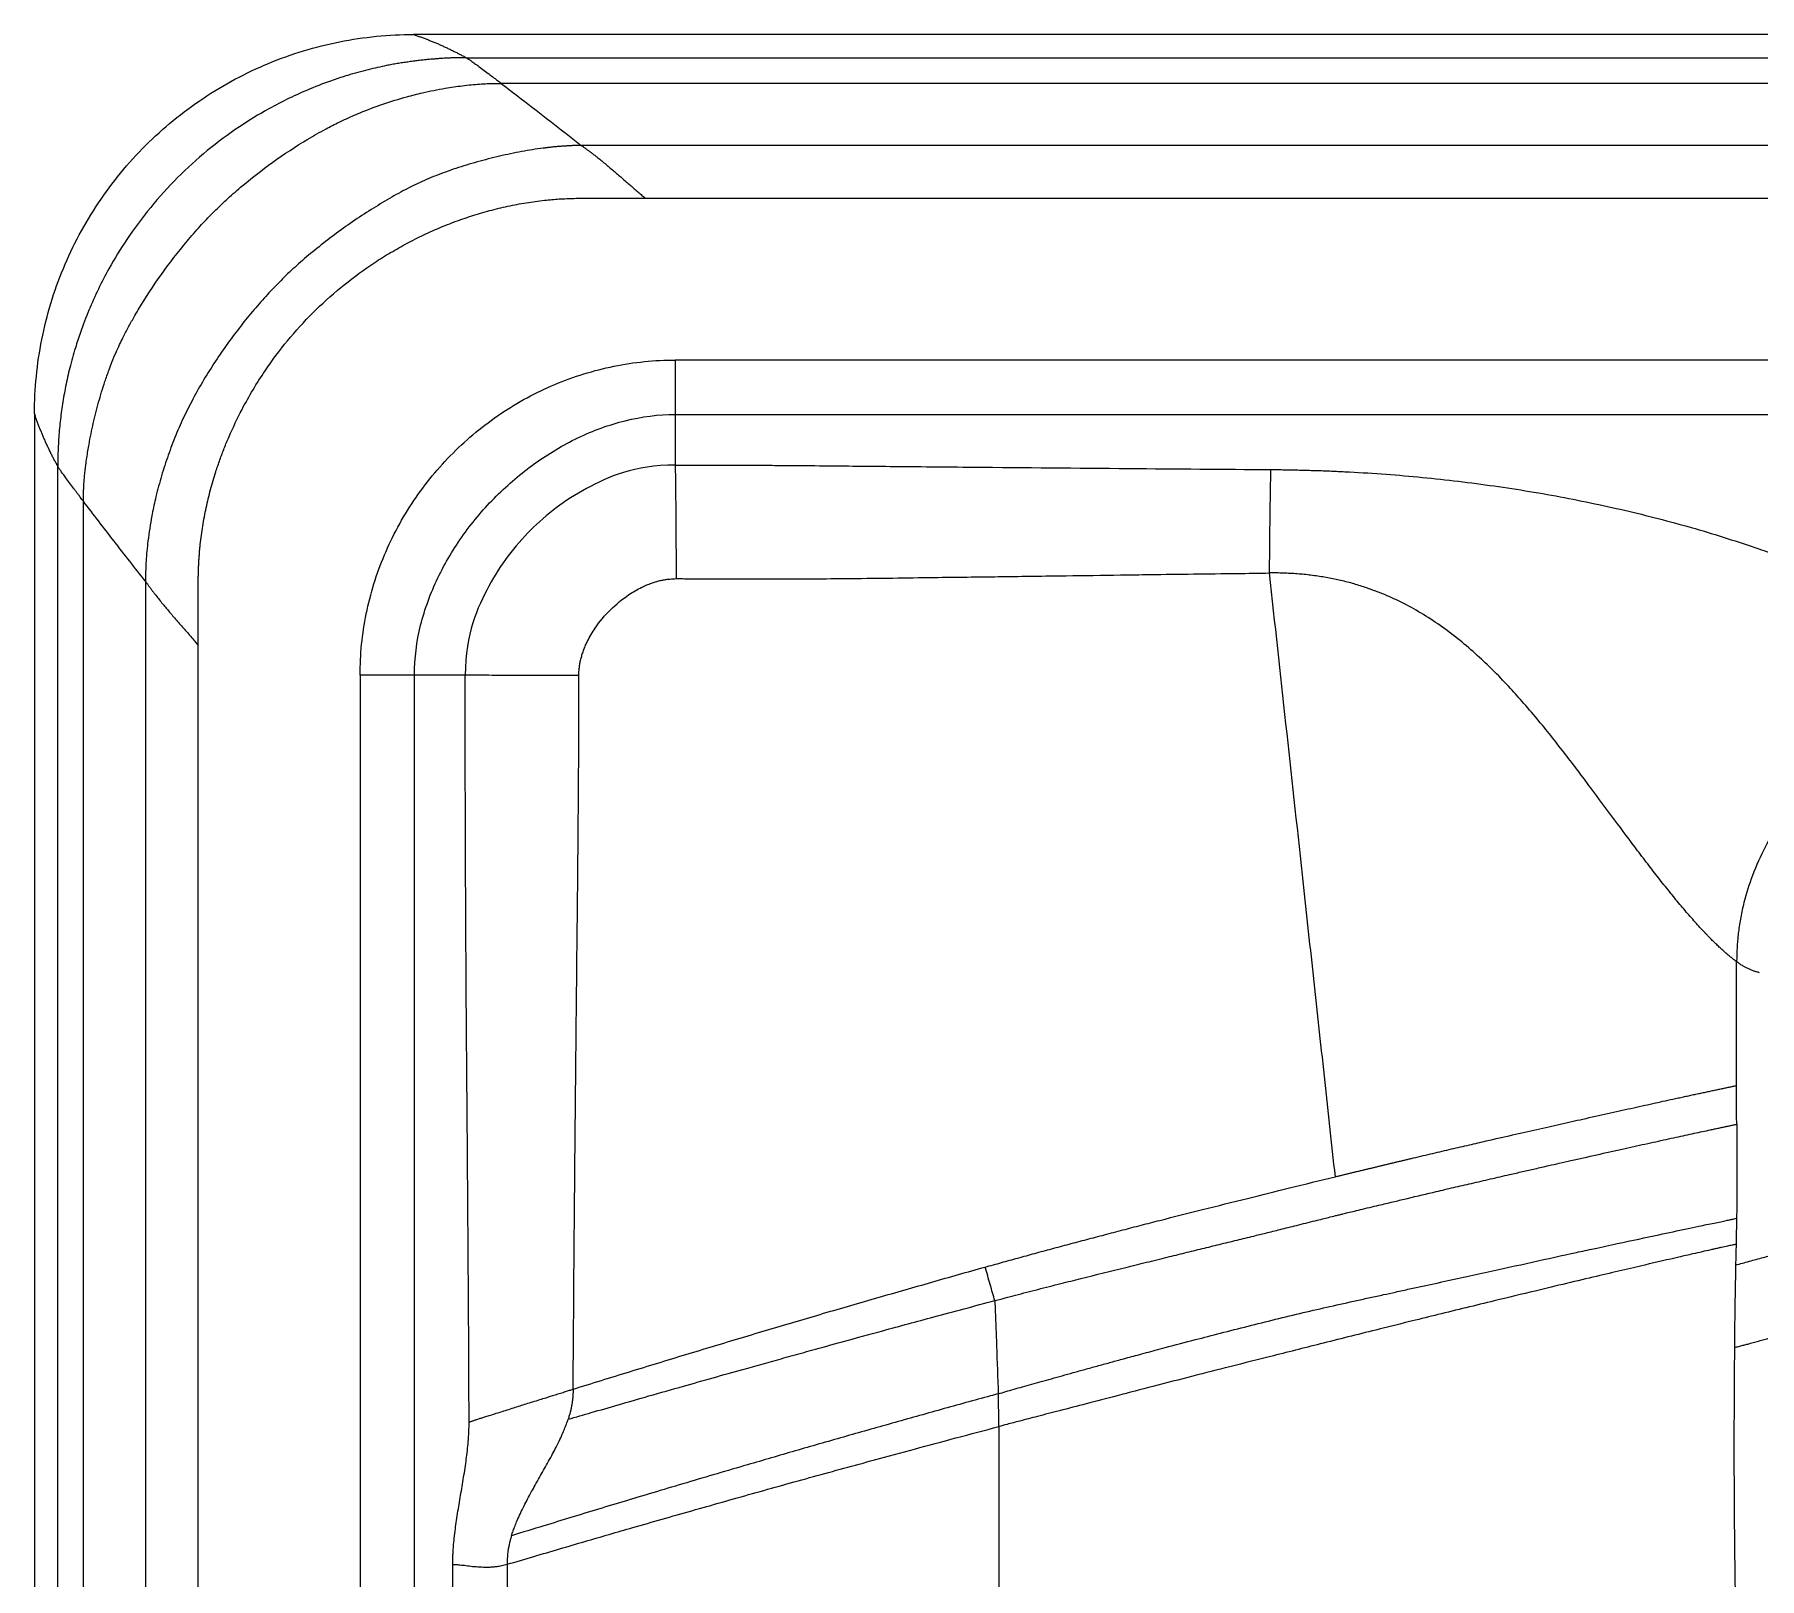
# Model space of a CAD drawing. Extents: x 526 to 610, y 679 to 808.
# Drawn here: x 526.13 to 539.78, y 752.65 to 764.87 of the extents above; entities that cross this region are included whole.
import ezdxf

# ---------------------------------------------------------------- set-up
doc = ezdxf.new("R2010")
doc.units = 0
doc.header["$MEASUREMENT"] = 0
doc.layers.add('1', color=4, linetype='Continuous')

# ---------------------------------------------------------------- blocks, each defined once
blk = doc.blocks.new('JETSETTER LX')
at = {"layer": '1', "color": 4, "linetype": 'Continuous', "lineweight": 25}
for p, q in [((42.059, 67.99), (3, 67.99)), ((0, 64.99), (0, 33.995))]:
    blk.add_line(p, q, dxfattribs=at)
at = {"layer": '1', "color": 3, "linetype": 'Continuous', "lineweight": 25}
for p, q in [((3.417, 67.806), (42.059, 67.806)), ((42.059, 67.602), (3.694, 67.603)), ((42.059, 67.112), (4.327, 67.112)), ((4.329, 66.694), (4.836, 66.694)), ((4.836, 66.694), (42.059, 66.694)), ((42.059, 65.413), (5.071, 65.413)), ((5.071, 64.983), (42.059, 64.983)), ((5.071, 64.983), (5.071, 64.582)), ((0.184, 33.995), (0.184, 64.573)), ((0.387, 33.995), (0.387, 64.296)), ((0.878, 63.663), (0.878, 33.995)), ((1.296, 33.995), (1.296, 63.154)), ((2.577, 62.919), (2.577, 33.158)), ((3.007, 33.995), (3.007, 62.919)), ((3.409, 62.919), (3.007, 62.919)), ((7.632, 56.972), (7.632, 56.622)), ((7.632, 56.622), (7.632, 54.269)), ((3.31, 41.336), (3.31, 55.881)), ((3.74, 55.882), (3.74, 41.336))]:
    blk.add_line(p, q, dxfattribs=at)
at = {"layer": '1', "color": 3, "linetype": 'Continuous', "lineweight": 25, "flags": 128}
blk.add_lwpolyline([(13.47, 59.518), (13.47, 59.563), (13.47, 59.609)], dxfattribs=at)
at = {"layer": '1', "color": 4, "linetype": 'Continuous', "lineweight": 25}
blk.add_open_spline([(0, 64.99), (0, 65.186), (0.039, 65.579), (0.21, 66.145), (0.49, 66.667), (0.865, 67.125), (1.323, 67.5), (1.845, 67.779), (2.411, 67.951), (2.804, 67.99), (3, 67.99)], degree=3, dxfattribs=at)
at = {"layer": '1', "color": 3, "linetype": 'Continuous', "lineweight": 25}
for points, knots in [([(3, 67.99), (3.009, 67.986), (3.028, 67.98), (3.056, 67.97), (3.084, 67.96), (3.112, 67.949), (3.14, 67.938), (3.168, 67.927), (3.196, 67.915), (3.224, 67.902), (3.251, 67.89), (3.279, 67.877), (3.307, 67.863), (3.334, 67.85), (3.362, 67.835), (3.39, 67.821), (3.408, 67.811), (3.417, 67.806)], [0, 0, 0, 0, 0.067342, 0.134588, 0.201737, 0.26879, 0.335746, 0.402606, 0.46937, 0.536037, 0.602607, 0.669081, 0.735458, 0.801738, 0.867922, 0.93401, 1, 1, 1, 1]), ([(3.417, 67.806), (3.405, 67.806), (3.381, 67.806), (3.345, 67.805), (3.308, 67.804), (3.27, 67.803), (3.232, 67.801), (3.194, 67.798), (3.155, 67.795), (3.116, 67.792), (3.076, 67.788), (3.036, 67.783), (2.996, 67.778), (2.955, 67.772), (2.913, 67.766), (2.871, 67.759), (2.829, 67.752), (2.752, 67.737), (2.635, 67.71), (2.494, 67.672), (2.34, 67.622), (2.128, 67.541), (1.878, 67.42), (1.517, 67.2), (1.118, 66.872), (0.79, 66.472), (0.57, 66.112), (0.45, 65.863), (0.369, 65.652), (0.319, 65.498), (0.279, 65.356), (0.251, 65.23), (0.233, 65.134), (0.221, 65.065), (0.211, 64.995), (0.203, 64.926), (0.196, 64.855), (0.191, 64.785), (0.187, 64.714), (0.184, 64.643), (0.184, 64.596), (0.184, 64.573)], [0, 0, 0, 0, 0.007077, 0.014252, 0.021526, 0.028899, 0.03637, 0.043939, 0.051607, 0.059374, 0.06724, 0.075204, 0.083266, 0.091428, 0.099688, 0.108047, 0.116505, 0.125062, 0.154515, 0.187588, 0.211303, 0.250115, 0.321411, 0.375131, 0.5, 0.624869, 0.67837, 0.749885, 0.787405, 0.812412, 0.845158, 0.874939, 0.888733, 0.902552, 0.916396, 0.930266, 0.944161, 0.958082, 0.972029, 0.986001, 1, 1, 1, 1]), ([(3.417, 67.806), (3.418, 67.806), (3.419, 67.805), (3.421, 67.803), (3.425, 67.801), (3.431, 67.797), (3.439, 67.792), (3.454, 67.782), (3.475, 67.767), (3.508, 67.743), (3.547, 67.714), (3.577, 67.691), (3.597, 67.677), (3.606, 67.67), (3.62, 67.659), (3.64, 67.644), (3.665, 67.625), (3.684, 67.611), (3.694, 67.603)], [0, 0, 0, 0, 0.019158, 0.043472, 0.072946, 0.10758, 0.176563, 0.217938, 0.333447, 0.452807, 0.582603, 0.712492, 0.726032, 0.753327, 0.794369, 0.849158, 0.9177, 1, 1, 1, 1]), ([(0.387, 64.296), (0.387, 64.304), (0.387, 64.32), (0.387, 64.345), (0.388, 64.373), (0.39, 64.402), (0.392, 64.444), (0.397, 64.504), (0.407, 64.592), (0.419, 64.675), (0.438, 64.785), (0.464, 64.913), (0.506, 65.079), (0.549, 65.22), (0.586, 65.325), (0.615, 65.402), (0.643, 65.469), (0.672, 65.533), (0.704, 65.599), (0.741, 65.67), (0.782, 65.744), (0.865, 65.886), (1, 66.092), (1.168, 66.31), (1.307, 66.47), (1.398, 66.566), (1.468, 66.634), (1.54, 66.702), (1.673, 66.818), (1.885, 66.984), (2.114, 67.135), (2.293, 67.236), (2.39, 67.286), (2.48, 67.329), (2.594, 67.379), (2.758, 67.441), (2.923, 67.492), (3.088, 67.534), (3.235, 67.563), (3.364, 67.582), (3.455, 67.592), (3.521, 67.597), (3.582, 67.601), (3.639, 67.603), (3.676, 67.603), (3.694, 67.603)], [0, 0, 0, 0, 0.004581, 0.009532, 0.014853, 0.020545, 0.026611, 0.039363, 0.056272, 0.078324, 0.088145, 0.121351, 0.154999, 0.188202, 0.207626, 0.220096, 0.236283, 0.249847, 0.261321, 0.279329, 0.296818, 0.310556, 0.375793, 0.440568, 0.471204, 0.499842, 0.517811, 0.528165, 0.55802, 0.620918, 0.685762, 0.718082, 0.74073, 0.749916, 0.776189, 0.813481, 0.852591, 0.877294, 0.913192, 0.939925, 0.953655, 0.966523, 0.978534, 0.989691, 1, 1, 1, 1]), ([(4.327, 67.112), (4.324, 67.112), (4.317, 67.111), (4.306, 67.111), (4.295, 67.111), (4.285, 67.111), (4.274, 67.111), (4.263, 67.11), (4.252, 67.11), (4.241, 67.109), (4.23, 67.109), (4.218, 67.108), (4.207, 67.107), (4.195, 67.107), (4.184, 67.106), (4.172, 67.105), (4.16, 67.104), (4.149, 67.103), (4.137, 67.102), (4.125, 67.101), (4.113, 67.1), (4.1, 67.099), (4.088, 67.097), (4.076, 67.096), (4.063, 67.094), (4.051, 67.093), (4.038, 67.091), (4.002, 67.087), (3.941, 67.078), (3.855, 67.063), (3.768, 67.046), (3.679, 67.027), (3.592, 67.005), (3.476, 66.974), (3.363, 66.94), (3.255, 66.902), (3.177, 66.873), (3.104, 66.843), (3.034, 66.811), (2.966, 66.778), (2.897, 66.742), (2.826, 66.702), (2.73, 66.645), (2.607, 66.569), (2.462, 66.47), (2.321, 66.365), (2.186, 66.258), (2.062, 66.151), (1.966, 66.06), (1.895, 65.987), (1.842, 65.931), (1.79, 65.873), (1.718, 65.79), (1.631, 65.682), (1.494, 65.5), (1.367, 65.308), (1.254, 65.108), (1.177, 64.955), (1.109, 64.8), (1.05, 64.64), (0.998, 64.477), (0.958, 64.324), (0.93, 64.191), (0.911, 64.081), (0.898, 63.988), (0.889, 63.901), (0.883, 63.83), (0.88, 63.769), (0.879, 63.716), (0.878, 63.681), (0.878, 63.663)], [0, 0, 0, 0, 0.001957, 0.003931, 0.005922, 0.00793, 0.009956, 0.012001, 0.014063, 0.016143, 0.018242, 0.020358, 0.022491, 0.024642, 0.02681, 0.028995, 0.031197, 0.033417, 0.035654, 0.037908, 0.04018, 0.042469, 0.044776, 0.047101, 0.049443, 0.051803, 0.05418, 0.056576, 0.072435, 0.088797, 0.105461, 0.122341, 0.139373, 0.156204, 0.189383, 0.205469, 0.2209, 0.235841, 0.249807, 0.263716, 0.278434, 0.293589, 0.30925, 0.341375, 0.374611, 0.407682, 0.440077, 0.471244, 0.49981, 0.513917, 0.52832, 0.543028, 0.558045, 0.589525, 0.620948, 0.685763, 0.718703, 0.749908, 0.781592, 0.813531, 0.845539, 0.877427, 0.902722, 0.921398, 0.940076, 0.95526, 0.970464, 0.980079, 0.989929, 1, 1, 1, 1]), ([(4.327, 67.112), (4.333, 67.107), (4.346, 67.099), (4.365, 67.085), (4.385, 67.07), (4.406, 67.055), (4.428, 67.038), (4.453, 67.019), (4.482, 66.995), (4.526, 66.959), (4.581, 66.912), (4.637, 66.864), (4.681, 66.826), (4.714, 66.797), (4.746, 66.77), (4.777, 66.743), (4.807, 66.717), (4.826, 66.701), (4.836, 66.694)], [0, 0, 0, 0, 0.035712, 0.073073, 0.112084, 0.152746, 0.195059, 0.239025, 0.299948, 0.368109, 0.500015, 0.63192, 0.700077, 0.760998, 0.826323, 0.88793, 0.945821, 1, 1, 1, 1]), ([(1.296, 63.66), (1.296, 63.671), (1.296, 63.693), (1.297, 63.725), (1.298, 63.758), (1.299, 63.79), (1.301, 63.823), (1.303, 63.856), (1.306, 63.888), (1.308, 63.921), (1.316, 63.992), (1.33, 64.1), (1.353, 64.22), (1.375, 64.316), (1.393, 64.388), (1.413, 64.459), (1.437, 64.538), (1.467, 64.624), (1.501, 64.716), (1.557, 64.85), (1.631, 65.005), (1.728, 65.179), (1.845, 65.363), (1.999, 65.569), (2.2, 65.79), (2.42, 65.99), (2.619, 66.138), (2.786, 66.246), (2.915, 66.32), (3.047, 66.389), (3.182, 66.451), (3.32, 66.507), (3.46, 66.555), (3.601, 66.597), (3.746, 66.632), (3.89, 66.659), (4.007, 66.675), (4.095, 66.684), (4.153, 66.688), (4.212, 66.691), (4.271, 66.693), (4.31, 66.694), (4.329, 66.694)], [0, 0, 0, 0, 0.0068327, 0.0136776, 0.0205358, 0.0274082, 0.0342958, 0.0411998, 0.0481212, 0.0550604, 0.0620186, 0.0929824, 0.124162, 0.1397159, 0.1553107, 0.1710281, 0.1865131, 0.2075321, 0.2281957, 0.249068, 0.299219, 0.3368647, 0.3745588, 0.4373303, 0.5000231, 0.5627215, 0.6255048, 0.6568894, 0.688308, 0.7196985, 0.7510235, 0.7823248, 0.8135717, 0.8448186, 0.8759034, 0.9073301, 0.93802, 0.9505006, 0.9629336, 0.9753238, 0.9876773, 1, 1, 1, 1]), ([(2.577, 62.919), (2.577, 63), (2.581, 63.082), (2.597, 63.244), (2.634, 63.486), (2.755, 63.877), (2.989, 64.309), (3.301, 64.688), (3.68, 65.001), (4.112, 65.235), (4.582, 65.38), (4.908, 65.413), (5.071, 65.413)], [0, 0, 0, 0, 0.0625, 0.0625, 0.125, 0.25, 0.375, 0.5, 0.625, 0.75, 0.875, 1, 1, 1, 1]), ([(5.071, 65.413), (5.071, 65.37), (5.071, 65.326), (5.071, 65.243), (5.071, 65.203), (5.071, 65.128), (5.071, 65.093), (5.071, 65.032), (5.071, 65.005), (5.071, 64.983)], [0, 0, 0, 0, 0.25, 0.25, 0.5, 0.5, 0.75, 0.75, 1, 1, 1, 1]), ([(0.184, 64.573), (0.179, 64.582), (0.169, 64.6), (0.154, 64.628), (0.14, 64.655), (0.126, 64.683), (0.113, 64.711), (0.1, 64.738), (0.087, 64.766), (0.075, 64.794), (0.063, 64.822), (0.052, 64.85), (0.04, 64.877), (0.03, 64.905), (0.019, 64.933), (0.009, 64.962), (0.003, 64.98), (0, 64.99)], [0, 0, 0, 0, 0.06599, 0.132077, 0.198261, 0.264541, 0.330918, 0.397392, 0.463962, 0.530629, 0.597392, 0.664252, 0.731209, 0.798262, 0.865412, 0.932658, 1, 1, 1, 1]), ([(3.007, 62.919), (3.007, 63.052), (3.024, 63.185), (3.088, 63.443), (3.135, 63.569), (3.25, 63.809), (3.318, 63.923), (3.473, 64.14), (3.647, 64.343), (3.85, 64.516), (4.066, 64.671), (4.181, 64.74), (4.421, 64.855), (4.546, 64.901), (4.805, 64.965), (4.938, 64.983), (5.071, 64.983)], [0, 0, 0, 0, 0.125, 0.125, 0.25, 0.25, 0.375, 0.375, 0.5, 0.625, 0.625, 0.75, 0.75, 0.875, 0.875, 1, 1, 1, 1]), ([(0.387, 64.296), (0.383, 64.301), (0.375, 64.31), (0.365, 64.324), (0.355, 64.337), (0.347, 64.348), (0.339, 64.358), (0.332, 64.367), (0.326, 64.375), (0.321, 64.382), (0.317, 64.388), (0.313, 64.392), (0.31, 64.396), (0.298, 64.413), (0.276, 64.443), (0.248, 64.48), (0.224, 64.513), (0.209, 64.534), (0.2, 64.547), (0.195, 64.554), (0.191, 64.56), (0.188, 64.565), (0.185, 64.569), (0.184, 64.571), (0.184, 64.573)], [0, 0, 0, 0, 0.040008, 0.0771, 0.111273, 0.142526, 0.17086, 0.196278, 0.218778, 0.238363, 0.255033, 0.268786, 0.279621, 0.287537, 0.417386, 0.547216, 0.653956, 0.782063, 0.818383, 0.854701, 0.891023, 0.927351, 0.963675, 1, 1, 1, 1]), ([(5.071, 64.582), (4.743, 64.581), (4.542, 64.489), (4.194, 64.303), (4.051, 64.191), (3.801, 63.941), (3.689, 63.798), (3.504, 63.451), (3.41, 63.253), (3.409, 62.919)], [0, 0, 0, 0, 0.25, 0.25, 0.5, 0.5, 0.75, 0.75, 1, 1, 1, 1]), ([(5.071, 64.582), (5.103, 64.582), (5.167, 64.582), (5.263, 64.582), (5.361, 64.582), (5.46, 64.582), (5.56, 64.582), (5.673, 64.581), (5.805, 64.58), (6.001, 64.579), (6.325, 64.576), (6.816, 64.571), (7.62, 64.564), (8.625, 64.555), (9.41, 64.549), (9.785, 64.546)], [0, 0, 0, 0, 0.020267, 0.040761, 0.061481, 0.082429, 0.103603, 0.125005, 0.15439, 0.187504, 0.250003, 0.360551, 0.500002, 0.761311, 1, 1, 1, 1]), ([(5.071, 64.582), (5.071, 64.56), (5.071, 64.535), (5.072, 64.481), (5.073, 64.451), (5.073, 64.387), (5.074, 64.352), (5.074, 64.278), (5.075, 64.24), (5.075, 64.159), (5.075, 64.117), (5.076, 64.032), (5.076, 63.988), (5.077, 63.901), (5.077, 63.856), (5.077, 63.769), (5.078, 63.725), (5.078, 63.683)], [0, 0, 0, 0, 0.125, 0.125, 0.25, 0.25, 0.375, 0.375, 0.5, 0.5, 0.625, 0.625, 0.75, 0.75, 0.875, 0.875, 1, 1, 1, 1]), ([(9.774, 63.728), (9.775, 63.807), (9.775, 63.888), (9.777, 64.048), (9.778, 64.126), (9.78, 64.272), (9.781, 64.339), (9.783, 64.456), (9.784, 64.506), (9.785, 64.546)], [0, 0, 0, 0, 0.25, 0.25, 0.5, 0.5, 0.75, 0.75, 1, 1, 1, 1]), ([(9.785, 64.546), (9.803, 64.546), (9.839, 64.546), (9.892, 64.545), (9.945, 64.544), (9.998, 64.543), (10.051, 64.542), (10.104, 64.54), (10.157, 64.539), (10.211, 64.537), (10.264, 64.535), (10.317, 64.532), (10.449, 64.526), (10.66, 64.513), (10.948, 64.489), (11.234, 64.459), (11.517, 64.422), (11.798, 64.38), (12.075, 64.332), (12.348, 64.277), (12.618, 64.217), (12.883, 64.151), (13.143, 64.08), (13.398, 64.002), (13.592, 63.938), (13.728, 63.89), (13.81, 63.86), (13.891, 63.83), (13.97, 63.799), (14.05, 63.768), (14.102, 63.747), (14.128, 63.736)], [0, 0, 0, 0, 0.011296, 0.022591, 0.033885, 0.045179, 0.056475, 0.067771, 0.07907, 0.090372, 0.101677, 0.112987, 0.124301, 0.186266, 0.248308, 0.310255, 0.37229, 0.434342, 0.496488, 0.558761, 0.62113, 0.683735, 0.746441, 0.809491, 0.872648, 0.893848, 0.915052, 0.936266, 0.957492, 0.978736, 1, 1, 1, 1]), ([(0.878, 63.663), (0.795, 63.768), (0.712, 63.874), (0.549, 64.085), (0.467, 64.19), (0.387, 64.296)], [0, 0, 0, 0, 0.5, 0.5, 1, 1, 1, 1]), ([(0.878, 63.663), (0.88, 63.66), (0.884, 63.654), (0.89, 63.645), (0.896, 63.636), (0.903, 63.627), (0.909, 63.618), (0.916, 63.609), (0.923, 63.6), (0.93, 63.59), (0.937, 63.58), (0.945, 63.571), (0.953, 63.561), (0.967, 63.543), (0.988, 63.516), (1.015, 63.482), (1.045, 63.446), (1.087, 63.397), (1.129, 63.348), (1.171, 63.3), (1.203, 63.264), (1.235, 63.226), (1.267, 63.189), (1.287, 63.165), (1.296, 63.154)], [0, 0, 0, 0, 0.016459, 0.033205, 0.050272, 0.067666, 0.085383, 0.103419, 0.121767, 0.14042, 0.159379, 0.178647, 0.198224, 0.218113, 0.28492, 0.354949, 0.418768, 0.500015, 0.645066, 0.714277, 0.781901, 0.862769, 0.935472, 1, 1, 1, 1]), ([(1.296, 63.154), (1.296, 63.238), (1.296, 63.323), (1.296, 63.492), (1.296, 63.576), (1.296, 63.66)], [0, 0, 0, 0, 0.5, 0.5, 1, 1, 1, 1]), ([(4.308, 62.915), (4.308, 62.92), (4.308, 62.929), (4.308, 62.942), (4.309, 62.957), (4.311, 62.972), (4.313, 62.987), (4.315, 63.003), (4.318, 63.019), (4.321, 63.036), (4.327, 63.059), (4.335, 63.088), (4.347, 63.122), (4.361, 63.156), (4.388, 63.214), (4.447, 63.313), (4.554, 63.441), (4.682, 63.546), (4.78, 63.603), (4.838, 63.63), (4.872, 63.643), (4.907, 63.656), (4.94, 63.665), (4.971, 63.672), (4.999, 63.677), (5.027, 63.68), (5.053, 63.682), (5.07, 63.683), (5.078, 63.683)], [0, 0, 0, 0, 0.011287, 0.023016, 0.035194, 0.047824, 0.060913, 0.074467, 0.088491, 0.102989, 0.117965, 0.148466, 0.178954, 0.210478, 0.241389, 0.341518, 0.501171, 0.661796, 0.760605, 0.789266, 0.822775, 0.853104, 0.883378, 0.909289, 0.933878, 0.957168, 0.979196, 1, 1, 1, 1]), ([(5.078, 63.683), (5.122, 63.683), (5.21, 63.682), (5.341, 63.682), (5.471, 63.682), (5.6, 63.681), (5.725, 63.681), (5.84, 63.681), (6.009, 63.681), (6.228, 63.682), (6.524, 63.685), (6.83, 63.688), (7.132, 63.693), (7.407, 63.696), (7.66, 63.699), (7.91, 63.703), (8.222, 63.707), (8.528, 63.711), (8.864, 63.716), (9.172, 63.72), (9.487, 63.724), (9.688, 63.726), (9.774, 63.728)], [0, 0, 0, 0, 0.028112, 0.056023, 0.083726, 0.111215, 0.138486, 0.163603, 0.184852, 0.24621, 0.303738, 0.373734, 0.441481, 0.497189, 0.549362, 0.602761, 0.657051, 0.74856, 0.798152, 0.871744, 0.945285, 1, 1, 1, 1]), ([(13.47, 60.651), (13.467, 60.654), (13.459, 60.659), (13.447, 60.669), (13.435, 60.678), (13.423, 60.688), (13.411, 60.698), (13.398, 60.708), (13.386, 60.719), (13.373, 60.731), (13.36, 60.742), (13.347, 60.754), (13.333, 60.767), (13.32, 60.78), (13.306, 60.793), (13.292, 60.806), (13.278, 60.82), (13.264, 60.835), (13.25, 60.849), (13.235, 60.864), (13.22, 60.88), (13.205, 60.896), (13.17, 60.934), (13.113, 60.997), (13.032, 61.091), (12.949, 61.192), (12.864, 61.299), (12.777, 61.411), (12.658, 61.567), (12.506, 61.773), (12.347, 61.986), (12.217, 62.161), (12.116, 62.292), (12.013, 62.424), (11.904, 62.559), (11.794, 62.689), (11.677, 62.82), (11.56, 62.942), (11.433, 63.064), (11.302, 63.178), (11.161, 63.288), (11.014, 63.387), (10.883, 63.463), (10.775, 63.517), (10.69, 63.555), (10.605, 63.588), (10.531, 63.614), (10.468, 63.634), (10.417, 63.649), (10.365, 63.662), (10.313, 63.674), (10.261, 63.685), (10.208, 63.694), (10.155, 63.703), (10.102, 63.71), (10.048, 63.716), (9.994, 63.721), (9.939, 63.724), (9.884, 63.727), (9.829, 63.728), (9.792, 63.728), (9.774, 63.728)], [0, 0, 0, 0, 0.005777, 0.011568, 0.017375, 0.023196, 0.029034, 0.034887, 0.040758, 0.046646, 0.052553, 0.058477, 0.064421, 0.070384, 0.076367, 0.082371, 0.088396, 0.094442, 0.10051, 0.1066, 0.112713, 0.11885, 0.12501, 0.155917, 0.187508, 0.218308, 0.250007, 0.280661, 0.312508, 0.375002, 0.437499, 0.468751, 0.500002, 0.531254, 0.562506, 0.596199, 0.62501, 0.657695, 0.687512, 0.719779, 0.750004, 0.781952, 0.812496, 0.828409, 0.844113, 0.859632, 0.874994, 0.883888, 0.892768, 0.901639, 0.910507, 0.919376, 0.92825, 0.937134, 0.946033, 0.95495, 0.963891, 0.972861, 0.981866, 0.99091, 1, 1, 1, 1]), ([(10.295, 58.949), (10.28, 59.082), (10.251, 59.347), (10.208, 59.746), (10.165, 60.144), (10.121, 60.542), (10.078, 60.94), (10.006, 61.604), (9.904, 62.533), (9.817, 63.329), (9.774, 63.728)], [0, 0, 0, 0, 0.083329, 0.166659, 0.249991, 0.333324, 0.416659, 0.499995, 0.750001, 1, 1, 1, 1]), ([(3.007, 62.919), (2.985, 62.919), (2.958, 62.919), (2.896, 62.919), (2.862, 62.919), (2.787, 62.919), (2.747, 62.919), (2.663, 62.919), (2.62, 62.919), (2.577, 62.919)], [0, 0, 0, 0, 0.25, 0.25, 0.5, 0.5, 0.75, 0.75, 1, 1, 1, 1]), ([(3.439, 57.008), (3.439, 57.087), (3.438, 57.247), (3.437, 57.494), (3.436, 57.778), (3.434, 58.11), (3.43, 58.603), (3.426, 59.225), (3.421, 59.848), (3.417, 60.34), (3.415, 60.714), (3.413, 61.076), (3.411, 61.453), (3.41, 61.829), (3.409, 62.206), (3.409, 62.568), (3.409, 62.804), (3.409, 62.919)], [0, 0, 0, 0, 0.039906, 0.081572, 0.124998, 0.184302, 0.249996, 0.374995, 0.499994, 0.566297, 0.624993, 0.68969, 0.749992, 0.81653, 0.880377, 0.941534, 1, 1, 1, 1]), ([(4.308, 62.915), (4.265, 62.915), (4.222, 62.915), (4.134, 62.916), (4.09, 62.916), (4.002, 62.916), (3.959, 62.916), (3.873, 62.916), (3.832, 62.916), (3.751, 62.917), (3.712, 62.917), (3.639, 62.917), (3.604, 62.918), (3.54, 62.918), (3.51, 62.918), (3.456, 62.918), (3.431, 62.919), (3.409, 62.919)], [0, 0, 0, 0, 0.125, 0.125, 0.25, 0.25, 0.375, 0.375, 0.5, 0.5, 0.625, 0.625, 0.75, 0.75, 0.875, 0.875, 1, 1, 1, 1]), ([(4.262, 57.268), (4.263, 57.339), (4.264, 57.487), (4.266, 57.719), (4.268, 57.972), (4.27, 58.29), (4.274, 58.762), (4.28, 59.383), (4.287, 60.111), (4.294, 60.824), (4.301, 61.42), (4.304, 61.826), (4.306, 62.096), (4.307, 62.312), (4.308, 62.539), (4.308, 62.735), (4.308, 62.861), (4.308, 62.915)], [0, 0, 0, 0, 0.037765, 0.078828, 0.123192, 0.172133, 0.24787, 0.374036, 0.501692, 0.634968, 0.752335, 0.818291, 0.850764, 0.896068, 0.93297, 0.971432, 1, 1, 1, 1]), ([(16.062, 62.867), (16.051, 62.867), (16.031, 62.867), (15.999, 62.866), (15.968, 62.865), (15.937, 62.864), (15.906, 62.863), (15.874, 62.861), (15.843, 62.858), (15.811, 62.855), (15.78, 62.852), (15.748, 62.849), (15.716, 62.845), (15.684, 62.841), (15.653, 62.836), (15.621, 62.832), (15.562, 62.822), (15.475, 62.805), (15.36, 62.778), (15.245, 62.747), (15.096, 62.699), (14.911, 62.628), (14.735, 62.544), (14.596, 62.467), (14.497, 62.406), (14.399, 62.34), (14.313, 62.277), (14.238, 62.217), (14.179, 62.167), (14.113, 62.106), (14.04, 62.034), (13.932, 61.914), (13.813, 61.759), (13.69, 61.554), (13.594, 61.343), (13.535, 61.154), (13.502, 61.004), (13.487, 60.91), (13.48, 60.84), (13.475, 60.792), (13.473, 60.745), (13.471, 60.698), (13.471, 60.666), (13.47, 60.651)], [0, 0, 0, 0, 0.008131, 0.016288, 0.024469, 0.032675, 0.040907, 0.049163, 0.057445, 0.065751, 0.074083, 0.082441, 0.090823, 0.099231, 0.107664, 0.116123, 0.124608, 0.155023, 0.18599, 0.217513, 0.249591, 0.310452, 0.374942, 0.405535, 0.437651, 0.467857, 0.500281, 0.523483, 0.544378, 0.562982, 0.595621, 0.625841, 0.692319, 0.751321, 0.816346, 0.875758, 0.907289, 0.93774, 0.950418, 0.962979, 0.975426, 0.987765, 1, 1, 1, 1]), ([(13.47, 59.671), (13.47, 59.758), (13.47, 59.925), (13.47, 60.169), (13.47, 60.409), (13.47, 60.569), (13.47, 60.651)], [0, 0, 0, 0, 0.265995, 0.510313, 0.749459, 1, 1, 1, 1]), ([(13.652, 60.564), (13.648, 60.565), (13.64, 60.567), (13.629, 60.57), (13.617, 60.573), (13.606, 60.577), (13.595, 60.581), (13.583, 60.586), (13.572, 60.591), (13.557, 60.598), (13.538, 60.607), (13.516, 60.62), (13.493, 60.635), (13.478, 60.645), (13.47, 60.651)], [0, 0, 0, 0, 0.0622837, 0.1245205, 0.1867171, 0.2488803, 0.3110172, 0.3731344, 0.435239, 0.4973376, 0.6220897, 0.7474152, 0.8733677, 1, 1, 1, 1]), ([(10.295, 58.949), (10.304, 58.952), (10.324, 58.956), (10.353, 58.963), (10.381, 58.97), (10.41, 58.977), (10.439, 58.984), (10.467, 58.991), (10.496, 58.998), (10.524, 59.005), (10.553, 59.012), (10.581, 59.018), (10.609, 59.025), (10.637, 59.032), (10.665, 59.039), (10.693, 59.045), (10.721, 59.052), (10.748, 59.059), (10.776, 59.065), (10.803, 59.072), (10.831, 59.078), (10.858, 59.085), (10.885, 59.091), (10.955, 59.108), (11.066, 59.134), (11.214, 59.169), (11.355, 59.201), (11.516, 59.239), (11.696, 59.28), (11.891, 59.324), (12.077, 59.366), (12.264, 59.408), (12.451, 59.45), (12.605, 59.484), (12.722, 59.51), (12.807, 59.529), (12.888, 59.547), (12.955, 59.561), (13.008, 59.573), (13.049, 59.581), (13.09, 59.59), (13.129, 59.599), (13.168, 59.607), (13.206, 59.615), (13.243, 59.623), (13.279, 59.631), (13.314, 59.638), (13.347, 59.645), (13.38, 59.652), (13.411, 59.659), (13.442, 59.665), (13.461, 59.669), (13.47, 59.671)], [0, 0, 0, 0, 0.006524, 0.013037, 0.01954, 0.026033, 0.032517, 0.038991, 0.045457, 0.051914, 0.058363, 0.064805, 0.07124, 0.077668, 0.08409, 0.090506, 0.096917, 0.103323, 0.109724, 0.116121, 0.122514, 0.128903, 0.135289, 0.141671, 0.178577, 0.214602, 0.249775, 0.284125, 0.338677, 0.392148, 0.445855, 0.499987, 0.562263, 0.625, 0.656517, 0.687851, 0.719015, 0.750024, 0.767316, 0.784694, 0.802158, 0.819707, 0.837341, 0.85506, 0.872865, 0.890756, 0.908735, 0.926801, 0.944959, 0.963209, 0.981555, 1, 1, 1, 1]), ([(13.471, 59.365), (13.471, 59.391), (13.47, 59.443), (13.47, 59.494), (13.47, 59.518)], [0, 0, 0, 0, 0.527298, 1, 1, 1, 1]), ([(10.328, 58.648), (10.337, 58.651), (10.359, 58.656), (10.398, 58.666), (10.45, 58.678), (10.514, 58.694), (10.583, 58.71), (10.668, 58.731), (10.761, 58.753), (10.909, 58.788), (11.066, 58.825), (11.233, 58.865), (11.377, 58.898), (11.525, 58.932), (11.659, 58.963), (11.776, 58.99), (11.879, 59.013), (11.976, 59.036), (12.071, 59.057), (12.163, 59.078), (12.298, 59.108), (12.433, 59.139), (12.564, 59.168), (12.687, 59.195), (12.832, 59.227), (12.992, 59.262), (13.136, 59.293), (13.234, 59.314), (13.296, 59.328), (13.329, 59.334), (13.36, 59.341), (13.389, 59.347), (13.418, 59.353), (13.445, 59.359), (13.462, 59.363), (13.471, 59.365)], [0, 0, 0, 0, 0.006206, 0.015227, 0.027048, 0.041651, 0.059542, 0.074961, 0.100521, 0.125007, 0.180067, 0.214034, 0.249982, 0.28928, 0.329897, 0.357782, 0.385487, 0.416945, 0.441557, 0.469339, 0.499995, 0.566706, 0.599771, 0.632224, 0.696141, 0.759695, 0.821652, 0.882371, 0.899406, 0.91637, 0.933258, 0.950066, 0.966794, 0.983438, 1, 1, 1, 1]), ([(13.462, 58.25), (13.499, 58.26), (13.571, 58.28), (13.68, 58.31), (13.789, 58.34), (13.899, 58.369), (14.065, 58.414), (14.285, 58.471), (14.564, 58.541), (14.845, 58.61), (15.132, 58.677), (15.426, 58.742), (15.724, 58.806), (16.028, 58.867), (16.339, 58.928), (16.661, 58.987), (16.923, 59.033), (17.115, 59.066), (17.232, 59.086), (17.349, 59.105), (17.466, 59.124), (17.583, 59.142), (17.7, 59.161), (17.818, 59.178), (17.935, 59.196), (18.052, 59.213), (18.169, 59.23), (18.286, 59.247), (18.365, 59.258), (18.404, 59.263)], [0, 0, 0, 0, 0.026848, 0.053654, 0.080419, 0.107141, 0.133819, 0.200713, 0.265054, 0.329144, 0.39296, 0.456506, 0.519787, 0.580552, 0.64158, 0.702884, 0.76448, 0.785389, 0.806063, 0.826502, 0.846707, 0.866679, 0.886417, 0.905924, 0.9252, 0.944244, 0.963059, 0.981644, 1, 1, 1, 1]), ([(13.471, 59.365), (13.471, 59.337), (13.471, 59.275), (13.471, 59.174), (13.472, 59.077), (13.472, 58.968), (13.472, 58.858), (13.472, 58.734), (13.471, 58.656), (13.47, 58.62)], [0, 0, 0, 0, 0.109931, 0.249959, 0.40932, 0.499795, 0.686905, 0.853641, 1, 1, 1, 1]), ([(7.524, 58.234), (7.567, 58.246), (7.653, 58.27), (7.784, 58.306), (7.916, 58.343), (8.051, 58.379), (8.188, 58.416), (8.328, 58.453), (8.469, 58.49), (8.613, 58.528), (8.759, 58.566), (8.969, 58.62), (9.25, 58.691), (9.591, 58.776), (9.942, 58.863), (10.174, 58.92), (10.295, 58.949)], [0, 0, 0, 0, 0.04653, 0.09383, 0.141901, 0.190742, 0.240355, 0.290738, 0.341893, 0.39382, 0.446518, 0.499989, 0.621279, 0.749994, 0.869274, 1, 1, 1, 1]), ([(7.6, 57.969), (7.616, 57.973), (7.644, 57.98), (7.699, 57.995), (7.796, 58.02), (7.943, 58.058), (8.115, 58.102), (8.347, 58.16), (8.573, 58.216), (8.8, 58.272), (8.956, 58.31), (9.104, 58.347), (9.241, 58.38), (9.379, 58.414), (9.514, 58.447), (9.636, 58.477), (9.749, 58.505), (9.863, 58.533), (9.993, 58.566), (10.106, 58.594), (10.19, 58.614), (10.244, 58.628), (10.288, 58.639), (10.317, 58.646), (10.328, 58.648)], [0, 0, 0, 0, 0.017714, 0.030622, 0.060483, 0.125, 0.191896, 0.25, 0.380113, 0.439888, 0.5, 0.551394, 0.601767, 0.651106, 0.70264, 0.75, 0.785519, 0.827193, 0.875, 0.929252, 0.951023, 0.968106, 0.988728, 1, 1, 1, 1]), ([(7.627, 57.232), (7.647, 57.237), (7.689, 57.249), (7.753, 57.268), (7.821, 57.287), (7.893, 57.307), (7.969, 57.329), (8.049, 57.351), (8.133, 57.375), (8.222, 57.399), (8.314, 57.425), (8.41, 57.451), (8.508, 57.478), (8.614, 57.507), (8.735, 57.54), (8.849, 57.57), (9.002, 57.611), (9.174, 57.656), (9.466, 57.732), (9.75, 57.804), (10.039, 57.873), (10.254, 57.923), (10.43, 57.962), (10.571, 57.993), (10.673, 58.015), (10.777, 58.038), (10.914, 58.068), (11.155, 58.12), (11.483, 58.192), (11.857, 58.274), (12.138, 58.336), (12.36, 58.384), (12.585, 58.433), (12.836, 58.486), (13.042, 58.53), (13.184, 58.56), (13.273, 58.579), (13.343, 58.593), (13.386, 58.602), (13.421, 58.61), (13.448, 58.615), (13.463, 58.619), (13.47, 58.62)], [0, 0, 0, 0, 0.008456, 0.017467, 0.027034, 0.037159, 0.047844, 0.059091, 0.070905, 0.083286, 0.096236, 0.109755, 0.123844, 0.137547, 0.154819, 0.174756, 0.185805, 0.219786, 0.247812, 0.309879, 0.341473, 0.372028, 0.403138, 0.418711, 0.434273, 0.448453, 0.465436, 0.496628, 0.559096, 0.621703, 0.684469, 0.710241, 0.747401, 0.818825, 0.873557, 0.900246, 0.93676, 0.954057, 0.969035, 0.981689, 0.992012, 1, 1, 1, 1]), ([(13.466, 58.415), (13.461, 58.414), (13.451, 58.411), (13.434, 58.408), (13.416, 58.404), (13.397, 58.4), (13.375, 58.395), (13.351, 58.39), (13.325, 58.384), (13.296, 58.377), (13.232, 58.363), (13.141, 58.342), (12.971, 58.303), (12.729, 58.247), (12.354, 58.159), (11.946, 58.062), (11.591, 57.976), (11.332, 57.913), (11.115, 57.86), (10.886, 57.803), (10.586, 57.729), (10.22, 57.637), (9.824, 57.537), (9.478, 57.45), (9.16, 57.369), (8.863, 57.292), (8.581, 57.219), (8.334, 57.155), (8.123, 57.1), (7.949, 57.055), (7.81, 57.019), (7.709, 56.992), (7.653, 56.977), (7.632, 56.972)], [0, 0, 0, 0, 0.005917, 0.012331, 0.019243, 0.026654, 0.034561, 0.042967, 0.051872, 0.061274, 0.071175, 0.11285, 0.14231, 0.206256, 0.28512, 0.373935, 0.428402, 0.464731, 0.499942, 0.531211, 0.5713, 0.636888, 0.694456, 0.74396, 0.78537, 0.829955, 0.869481, 0.903936, 0.933315, 0.957612, 0.976826, 0.990956, 1, 1, 1, 1]), ([(4.262, 57.268), (4.337, 57.291), (4.486, 57.337), (4.709, 57.406), (4.932, 57.474), (5.153, 57.542), (5.373, 57.608), (5.593, 57.674), (5.811, 57.74), (6.028, 57.804), (6.245, 57.868), (6.46, 57.931), (6.675, 57.993), (6.889, 58.054), (7.101, 58.115), (7.313, 58.175), (7.454, 58.215), (7.524, 58.234)], [0, 0, 0, 0, 0.068991, 0.137648, 0.205973, 0.273966, 0.341626, 0.408954, 0.47595, 0.542614, 0.608947, 0.674949, 0.74062, 0.80596, 0.87097, 0.93565, 1, 1, 1, 1]), ([(7.6, 57.969), (7.589, 58.008), (7.576, 58.051), (7.55, 58.142), (7.537, 58.189), (7.524, 58.234)], [0, 0, 0, 0, 0.5, 0.5, 1, 1, 1, 1]), ([(13.462, 58.25), (13.461, 58.157), (13.456, 57.94), (13.454, 57.723), (13.453, 57.597)], [0, 0, 0, 0, 0.424182, 1, 1, 1, 1]), ([(4.223, 57.029), (4.284, 57.047), (4.416, 57.085), (4.629, 57.147), (4.872, 57.217), (5.201, 57.31), (5.55, 57.409), (5.835, 57.488), (6.016, 57.539), (6.177, 57.583), (6.418, 57.65), (6.74, 57.738), (7.143, 57.847), (7.439, 57.926), (7.6, 57.969)], [0, 0, 0, 0, 0.0543317, 0.1175664, 0.1897032, 0.2707411, 0.4103513, 0.5000997, 0.5238377, 0.5714129, 0.6428226, 0.7380621, 0.8571246, 1, 1, 1, 1]), ([(7.6, 57.969), (7.603, 57.908), (7.607, 57.789), (7.616, 57.543), (7.623, 57.358), (7.627, 57.232)], [0, 0, 0, 0, 0.246741, 0.485925, 1, 1, 1, 1]), ([(13.453, 57.597), (13.464, 57.6), (13.487, 57.606), (13.52, 57.615), (13.551, 57.623), (13.585, 57.632), (13.623, 57.643), (13.667, 57.655), (13.729, 57.672), (13.81, 57.694), (13.902, 57.721), (13.986, 57.744), (14.06, 57.766), (14.133, 57.787), (14.206, 57.809), (14.277, 57.831), (14.349, 57.853), (14.396, 57.868), (14.42, 57.875)], [0, 0, 0, 0, 0.037752, 0.074144, 0.109179, 0.142858, 0.18984, 0.237467, 0.285739, 0.39373, 0.500056, 0.57668, 0.651564, 0.724712, 0.796127, 0.865811, 0.933768, 1, 1, 1, 1]), ([(13.453, 57.597), (13.453, 57.538), (13.451, 57.419), (13.45, 57.24), (13.45, 57.062), (13.449, 56.883), (13.449, 56.705), (13.45, 56.527), (13.451, 56.348), (13.452, 56.17), (13.454, 55.991), (13.456, 55.813), (13.458, 55.694), (13.459, 55.634)], [0, 0, 0, 0, 0.090909, 0.181818, 0.272727, 0.363636, 0.454545, 0.545454, 0.636363, 0.727272, 0.818182, 0.909091, 1, 1, 1, 1]), ([(3.439, 57.008), (3.443, 57.009), (3.449, 57.011), (3.46, 57.015), (3.471, 57.018), (3.482, 57.022), (3.495, 57.026), (3.507, 57.03), (3.521, 57.035), (3.535, 57.039), (3.549, 57.044), (3.565, 57.049), (3.581, 57.054), (3.621, 57.066), (3.689, 57.088), (3.773, 57.114), (3.842, 57.136), (3.892, 57.152), (3.945, 57.168), (3.997, 57.184), (4.056, 57.203), (4.111, 57.22), (4.162, 57.236), (4.2, 57.248), (4.232, 57.258), (4.253, 57.265), (4.262, 57.268)], [0, 0, 0, 0, 0.0189339, 0.0382685, 0.0580056, 0.0781467, 0.0986926, 0.1196441, 0.1410015, 0.1627645, 0.1849323, 0.207504, 0.2304778, 0.2538516, 0.3763308, 0.5003037, 0.5572003, 0.6130025, 0.6688971, 0.7294521, 0.7801713, 0.8560046, 0.8993633, 0.9377652, 0.9712852, 1, 1, 1, 1]), ([(7.566, 57.215), (7.501, 57.197), (7.371, 57.161), (7.175, 57.107), (6.981, 57.052), (6.787, 56.998), (6.594, 56.943), (6.402, 56.889), (6.211, 56.834), (6.021, 56.779), (5.831, 56.724), (5.545, 56.641), (5.162, 56.528), (4.697, 56.389), (4.32, 56.275), (4.017, 56.182), (3.861, 56.134), (3.775, 56.108)], [0, 0, 0, 0, 0.051487, 0.102786, 0.153897, 0.20482, 0.255556, 0.306105, 0.356466, 0.40664, 0.456627, 0.506427, 0.633225, 0.75928, 0.875582, 0.931865, 1, 1, 1, 1]), ([(4.262, 57.268), (4.262, 57.263), (4.262, 57.254), (4.262, 57.24), (4.261, 57.226), (4.26, 57.213), (4.259, 57.199), (4.258, 57.185), (4.256, 57.171), (4.254, 57.158), (4.251, 57.139), (4.247, 57.115), (4.24, 57.086), (4.232, 57.057), (4.226, 57.039), (4.223, 57.029)], [0, 0, 0, 0, 0.05532, 0.110713, 0.166173, 0.221693, 0.277268, 0.332896, 0.388572, 0.444295, 0.500064, 0.622756, 0.749968, 0.870256, 1, 1, 1, 1]), ([(7.632, 56.972), (7.632, 56.976), (7.632, 56.986), (7.632, 57.001), (7.632, 57.015), (7.632, 57.03), (7.631, 57.044), (7.631, 57.058), (7.631, 57.072), (7.631, 57.085), (7.631, 57.099), (7.63, 57.112), (7.63, 57.125), (7.63, 57.137), (7.63, 57.15), (7.629, 57.162), (7.629, 57.174), (7.629, 57.186), (7.628, 57.198), (7.628, 57.209), (7.628, 57.221), (7.627, 57.228), (7.627, 57.232)], [0, 0, 0, 0, 0.0543455, 0.1080872, 0.1612679, 0.2139284, 0.2661069, 0.3178306, 0.3691192, 0.41999, 0.4704584, 0.5205371, 0.5702309, 0.6195387, 0.6684574, 0.7169825, 0.7651082, 0.8128359, 0.8601776, 0.9071449, 0.953749, 1, 1, 1, 1]), ([(3.31, 55.881), (3.31, 55.887), (3.31, 55.898), (3.31, 55.915), (3.311, 55.932), (3.311, 55.949), (3.312, 55.967), (3.313, 55.984), (3.314, 56.002), (3.317, 56.037), (3.322, 56.09), (3.33, 56.159), (3.34, 56.231), (3.351, 56.302), (3.363, 56.374), (3.375, 56.445), (3.387, 56.516), (3.399, 56.588), (3.41, 56.659), (3.42, 56.73), (3.428, 56.799), (3.433, 56.858), (3.436, 56.905), (3.438, 56.94), (3.439, 56.974), (3.439, 56.997), (3.439, 57.008)], [0, 0, 0, 0, 0.014269, 0.028748, 0.043442, 0.058357, 0.073499, 0.088873, 0.104482, 0.120333, 0.179662, 0.244078, 0.30367, 0.371117, 0.435469, 0.50007, 0.564665, 0.629, 0.696304, 0.755979, 0.82031, 0.879665, 0.911098, 0.941604, 0.971223, 1, 1, 1, 1]), ([(3.74, 55.882), (3.81, 55.902), (3.949, 55.943), (4.154, 56.003), (4.353, 56.062), (4.546, 56.118), (4.828, 56.199), (5.206, 56.307), (5.682, 56.442), (6.164, 56.576), (6.592, 56.693), (6.968, 56.795), (7.296, 56.883), (7.519, 56.942), (7.632, 56.972)], [0, 0, 0, 0, 0.054444, 0.1073068, 0.1585886, 0.2082896, 0.2564096, 0.3764396, 0.4999995, 0.623925, 0.7479278, 0.8291952, 0.9132193, 1, 1, 1, 1]), ([(3.775, 56.108), (3.777, 56.114), (3.781, 56.127), (3.788, 56.147), (3.796, 56.166), (3.803, 56.186), (3.811, 56.207), (3.825, 56.239), (3.845, 56.285), (3.873, 56.342), (3.903, 56.399), (3.932, 56.454), (3.964, 56.511), (3.996, 56.568), (4.029, 56.626), (4.061, 56.683), (4.092, 56.74), (4.123, 56.797), (4.151, 56.853), (4.175, 56.906), (4.194, 56.951), (4.209, 56.99), (4.219, 57.016), (4.223, 57.029)], [0, 0, 0, 0, 0.020039, 0.040392, 0.061062, 0.082052, 0.103365, 0.125003, 0.185558, 0.249989, 0.30928, 0.375002, 0.430931, 0.500004, 0.562507, 0.625007, 0.692451, 0.750017, 0.815237, 0.875003, 0.918318, 0.95997, 1, 1, 1, 1]), ([(3.775, 56.108), (3.774, 56.103), (3.771, 56.095), (3.767, 56.081), (3.763, 56.068), (3.76, 56.054), (3.757, 56.04), (3.754, 56.026), (3.751, 56.012), (3.748, 55.995), (3.746, 55.975), (3.743, 55.952), (3.741, 55.928), (3.74, 55.905), (3.74, 55.889), (3.74, 55.882)], [0, 0, 0, 0, 0.062876, 0.125567, 0.188108, 0.250533, 0.312879, 0.375186, 0.437495, 0.499848, 0.601049, 0.701442, 0.801233, 0.900665, 1, 1, 1, 1]), ([(3.31, 55.881), (3.312, 55.881), (3.316, 55.881), (3.323, 55.881), (3.331, 55.881), (3.339, 55.88), (3.35, 55.879), (3.367, 55.877), (3.39, 55.875), (3.414, 55.872), (3.448, 55.867), (3.494, 55.863), (3.543, 55.86), (3.584, 55.859), (3.615, 55.86), (3.646, 55.863), (3.674, 55.867), (3.698, 55.871), (3.719, 55.876), (3.733, 55.88), (3.74, 55.882)], [0, 0, 0, 0, 0.023539, 0.0478329, 0.0728853, 0.0986993, 0.125278, 0.183501, 0.2509355, 0.3139631, 0.3770596, 0.5030552, 0.6282928, 0.6923377, 0.7524508, 0.8154921, 0.8758173, 0.9179055, 0.9592742, 1, 1, 1, 1])]:
    blk.add_open_spline(points, degree=3, knots=knots, dxfattribs=at)
for points in [[(3.694, 67.603), (3.905, 67.442), (4.116, 67.278), (4.327, 67.112)], [(13.47, 59.609), (13.47, 59.63), (13.47, 59.65), (13.47, 59.671)], [(13.47, 58.62), (13.47, 58.586), (13.469, 58.552), (13.468, 58.517)], [(13.468, 58.517), (13.467, 58.483), (13.467, 58.449), (13.466, 58.415)], [(13.466, 58.415), (13.465, 58.36), (13.463, 58.305), (13.462, 58.25)], [(7.627, 57.232), (7.607, 57.226), (7.587, 57.22), (7.566, 57.215)]]:
    blk.add_open_spline(points, degree=3, dxfattribs=at)

msp = doc.modelspace()

# ---------------------------------------------------------------- block references
at = {"layer": '1'}
msp.add_blockref('JETSETTER LX', (526.127, 696.877), dxfattribs=at)

doc.saveas('drawing.dxf')
